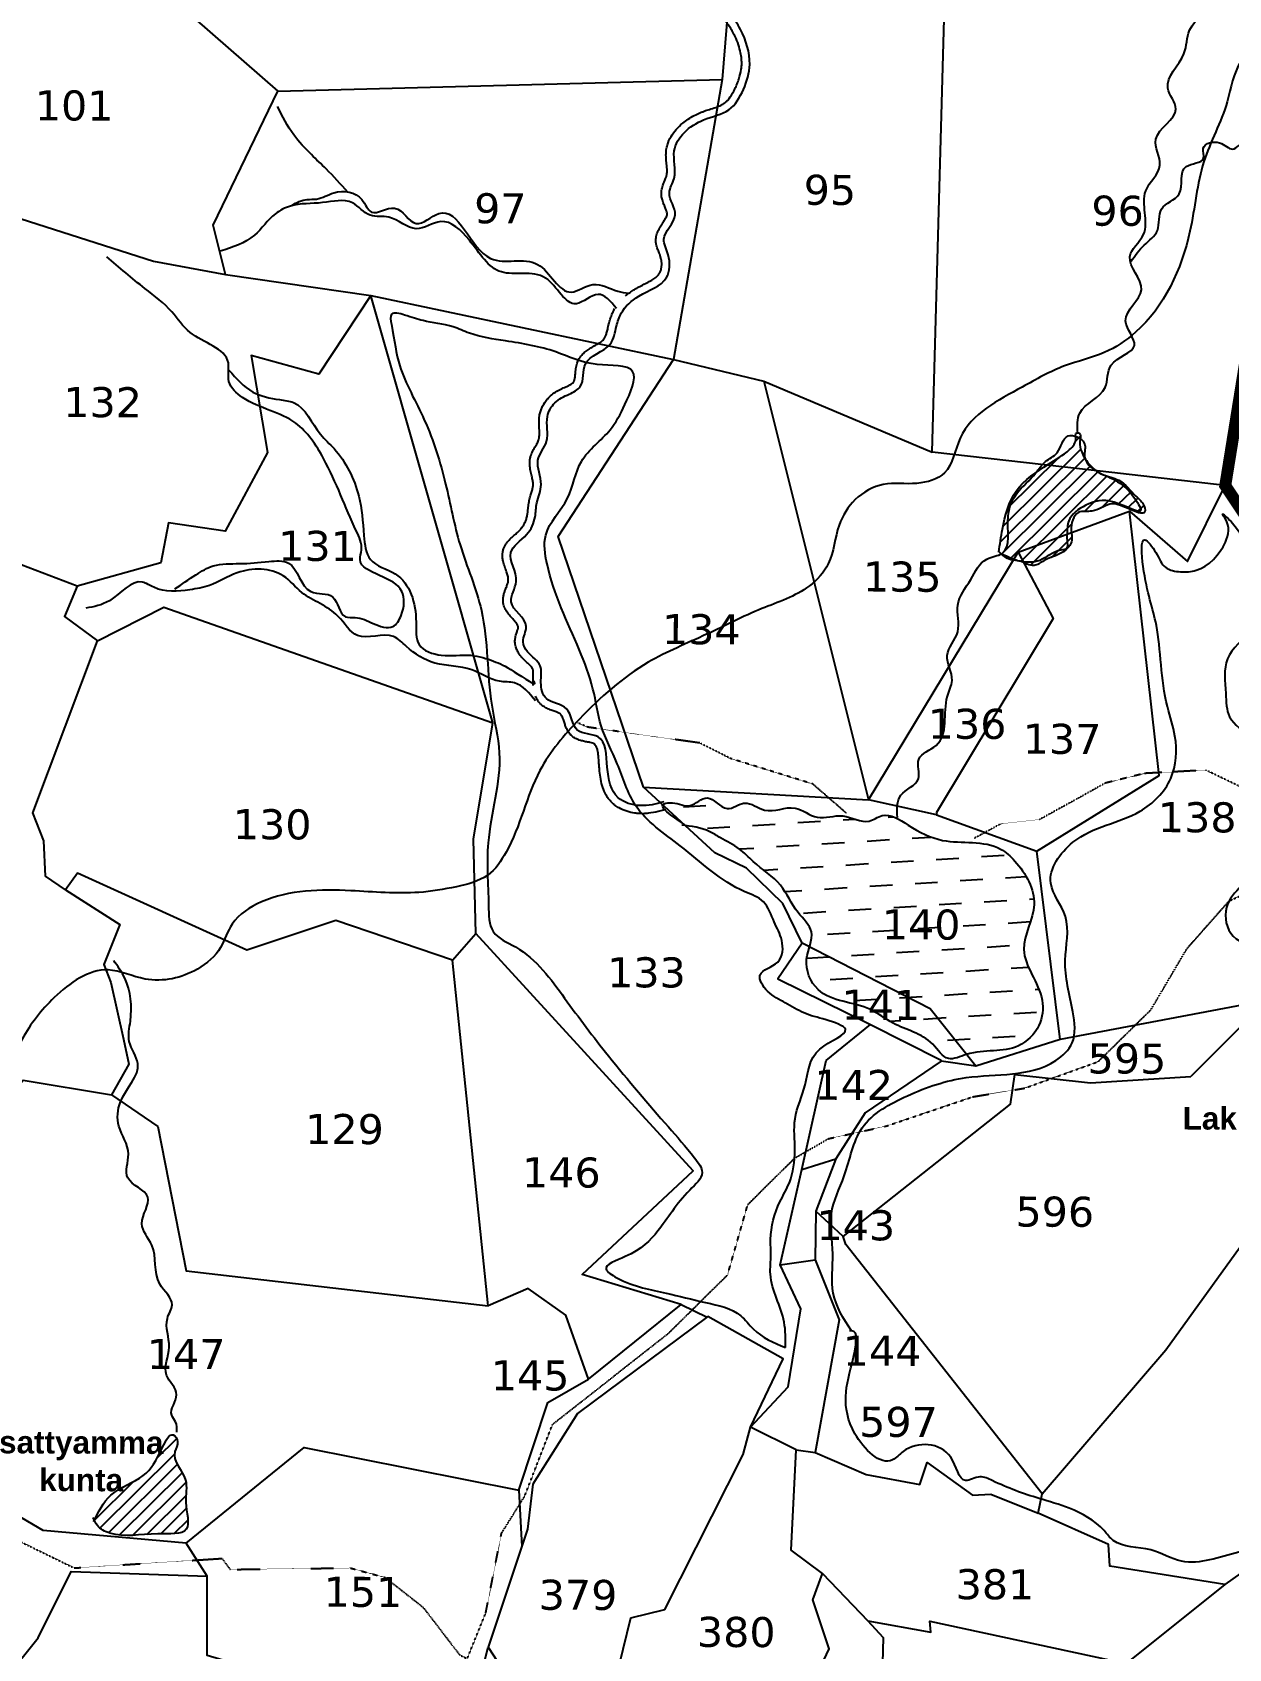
# Model space of a CAD drawing. Header units: inches. Extents: x 745102 to 755901, y 1649153 to 1658333.
# Drawn here: x 749790 to 750592, y 1655056 to 1656140 of the extents above; entities that cross this region are included whole.
import ezdxf
from ezdxf.enums import TextEntityAlignment as Align

# ---------------------------------------------------------------- set-up
doc = ezdxf.new("R2010")
doc.units = ezdxf.units.IN
doc.header["$MEASUREMENT"] = 0
doc.linetypes.add('ACAD_ISO02W100', pattern=[15, 12, -3])
doc.linetypes.add('DOT2', pattern=[0.125, 0, -0.125])
for name, color, linetype in [('HILL', 223, 'Continuous'), ('PLOT', 7, 'Continuous'), ('PLOT NO', 7, 'Continuous'), ('ROADS', 6, 'Continuous'), ('tank', 4, 'Continuous'), ('TANKS-STREAM', 4, 'Continuous'), ('VILLAGE BOUNDRY', 5, 'Continuous'), ('VILLAGE STONES', 240, 'Continuous')]:
    doc.layers.add(name, color=color, linetype=linetype)
doc.styles.get("Standard").update_dxf_attribs({"font": 'verdana_0.ttf'})
pattern_1 = [(44.78239196, (-11661.9383, -9013.263), (-4.434150564, 4.467960739), [])]

msp = doc.modelspace()

# ---------------------------------------------------------------- hatches: boundary and pattern name
at = {"layer": 'tank'}
h = msp.add_hatch(dxfattribs=at)
h.set_pattern_fill('DASH', color=256, scale=121.5050865, angle=3.540536199, style=0)
edge = h.paths.add_edge_path()
edge.add_spline(control_points=[(750227.1, 1655608.4), (750218.2, 1655614.4), (750206.7, 1655622.1), (750221.8, 1655623.6), (750231.1, 1655617.8), (750243.3, 1655631.7), (750254.5, 1655614.2), (750268.3, 1655626.7), (750282.5, 1655613.4), (750300.5, 1655624.1), (750316.1, 1655609.8), (750333.7, 1655617.5), (750348.5, 1655607.1), (750362.3, 1655618), (750379.6, 1655605.9), (750403.2, 1655593.5), (750432.8, 1655599.1), (750453.7, 1655579.8), (750468, 1655555.2), (750446.6, 1655522.4), (750469.6, 1655497.6), (750466.5, 1655472.1), (750447.3, 1655453.5), (750424.2, 1655459.2), (750402.7, 1655448.1), (750391, 1655468.1), (750369.7, 1655471.5), (750347.3, 1655489.8), (750317.2, 1655489.1), (750305.5, 1655517.2), (750316.6, 1655536.5), (750300.4, 1655550.5), (750293.1, 1655569.9), (750275.6, 1655580.5), (750264, 1655593.2), (750253.1, 1655598.2), (750241.2, 1655606), (750231.8, 1655607.2), (750225.3, 1655608)], knot_values=[0, 0, 0, 0, 19.390307, 24.973181, 36.832141, 49.381915, 64.410759, 76.693891, 90.731037, 111.134841, 127.162128, 144.141958, 162.03661, 171.425772, 189.754367, 215.008958, 253.938888, 266.405664, 298.114538, 328.743711, 364.704957, 381.777887, 400.949342, 435.967456, 448.305166, 462.481679, 492.395581, 509.942798, 547.208612, 568.943949, 587.371303, 602.990036, 624.606822, 648.636385, 661.07219, 675.713149, 683.855331, 703.147417, 703.147417, 703.147417, 703.147417], degree=3, periodic=0)
at = {"layer": 'TANKS-STREAM'}
h = msp.add_hatch(dxfattribs=at)
h.set_pattern_fill('ANSI31', color=256, scale=50.358309, angle=-0.2176, style=0)
h.set_pattern_definition(pattern_1)
edge = h.paths.add_edge_path()
edge.add_spline(control_points=[(750437.9, 1655791.1), (750438.7, 1655796.2), (750440.8, 1655810.2), (750446.8, 1655834.4), (750468.3, 1655848.4), (750483.4, 1655857.4), (750490.7, 1655865.1), (750488.9, 1655871.3), (750493.2, 1655871.2), (750492, 1655865.5), (750492.6, 1655859.2), (750497.8, 1655850.2), (750506.4, 1655842.2), (750520.5, 1655840.5), (750527.7, 1655830), (750534.9, 1655824.7), (750537.6, 1655814.5), (750522.9, 1655821.2), (750512.5, 1655825.5), (750502.1, 1655817), (750488.9, 1655820), (750485.5, 1655807.4), (750487.9, 1655798.6), (750481.3, 1655789.2), (750470.8, 1655787.8), (750461, 1655780), (750453.5, 1655785.7), (750444.6, 1655785.3), (750440.4, 1655789.2), (750437.9, 1655791.5)], knot_values=[0, 0, 0, 0, 15.560247, 42.575098, 70.398347, 87.534056, 96.479146, 99.618597, 101.660587, 105.37232, 112.735553, 122.168917, 134.921944, 146.587592, 162.092443, 169.413903, 174.561769, 185.775559, 198.488619, 211.202615, 220.234271, 233.240883, 239.780837, 247.293043, 263.422848, 270.848946, 280.666609, 286.866095, 296.566467, 296.566467, 296.566467, 296.566467], degree=3, periodic=0)
h = msp.add_hatch(dxfattribs=at)
h.set_pattern_fill('ANSI31', color=256, scale=50.358309, angle=-0.2176, style=0)
h.set_pattern_definition(pattern_1)
edge = h.paths.add_edge_path()
edge.add_spline(control_points=[(749831, 1655140.7), (749834.2, 1655147.3), (749841.1, 1655161.8), (749866.4, 1655169.8), (749874.2, 1655184.4), (749882.9, 1655202.6), (749888.8, 1655193.8), (749881.4, 1655183.8), (749895.8, 1655170.5), (749891, 1655153.6), (749898.5, 1655131.2), (749867, 1655134.2), (749849.3, 1655128.9), (749833.5, 1655136.7), (749831.5, 1655141.7), (749830.7, 1655143.6)], knot_values=[0, 0, 0, 0, 21.149239, 46.27498, 69.101839, 79.962353, 85.100664, 92.098471, 112.27665, 127.239351, 145.050614, 164.217542, 196.308675, 205.906119, 211.962258, 211.962258, 211.962258, 211.962258], degree=3, periodic=0)

# ---------------------------------------------------------------- linework, layer by layer
at = {"layer": 'HILL'}
for points in [[(750294.9, 1655257.6), (750273.3, 1655270.1), (750265, 1655278.9), (750241.3, 1655287.8), (750214.9, 1655294.1), (750181.8, 1655304.5), (750174.6, 1655310.2), (750187.5, 1655318.7), (750209.4, 1655335.9), (750230.7, 1655363.2), (750239, 1655375.1), (750233.9, 1655384.9), (750216.4, 1655405.6), (750176.2, 1655453.3), (750146.8, 1655492), (750113.8, 1655526.3), (750098.9, 1655536.6), (750095.8, 1655554.2), (750095.5, 1655596.1), (750103, 1655656.5), (750097.9, 1655688.5), (750091, 1655752), (750076.7, 1655796), (750067, 1655836.8), (750052.7, 1655879.7), (750036.3, 1655916), (750030.7, 1655943.9), (750030.7, 1655950.6), (750039.5, 1655950.1), (750051.9, 1655946.4), (750072, 1655942.2), (750082.9, 1655938), (750107.2, 1655932.8), (750140.8, 1655925.4), (750168.6, 1655917), (750192.4, 1655912.3), (750187.2, 1655890.1), (750177.3, 1655873.1), (750158.1, 1655852), (750148.7, 1655827.2), (750134.1, 1655802.5), (750135, 1655783.3), (750156.6, 1655725.7), (750165.8, 1655699.3), (750171.4, 1655674.5), (750182.1, 1655649.2), (750194.4, 1655621.2), (750224.3, 1655594.2), (750267.7, 1655563.3), (750280.1, 1655556.6), (750287.3, 1655543.1), (750292.4, 1655530.7), (750289.7, 1655516.2), (750277.8, 1655507.5), (750282.9, 1655496.6), (750294.8, 1655488.8), (750307.2, 1655482.1), (750322.2, 1655477.4), (750335.1, 1655471.1), (750318, 1655457.8), (750308.1, 1655433.8), (750301.3, 1655411.1), (750301.2, 1655389.9), (750297.5, 1655368.2), (750291.2, 1655355.4), (750284.9, 1655330.1), (750285.1, 1655319.9), (750284.8, 1655306.8), (750294, 1655274.6), (750294.9, 1655257.6)], [(750339.1, 1655268.9), (750326.9, 1655294.1), (750326.6, 1655320.5), (750325.7, 1655347.6), (750334.3, 1655372.7), (750346.3, 1655404.9), (750376.7, 1655426.5), (750416.1, 1655438.7), (750476.1, 1655450.1), (750487.1, 1655461.9), (750487.6, 1655482.8), (750482.5, 1655517.4), (750482.6, 1655546.8), (750472.8, 1655569.1), (750487.6, 1655596.5), (750532.7, 1655617.4), (750553.2, 1655639.2), (750556.1, 1655667.6), (750551, 1655687.5), (750543.6, 1655742), (750534.8, 1655781.4), (750535.8, 1655799.4), (750543.3, 1655790.8), (750549.9, 1655780.8), (750559.9, 1655777.9), (750570.3, 1655778.9), (750589.9, 1655797.9), (750589.9, 1655813.5), (750588, 1655816.5), (750593.7, 1655811.6), (750606.2, 1655790.6), (750614.7, 1655779.9), (750617.1, 1655766.8), (750607.1, 1655738.9), (750591.3, 1655719.5), (750590.1, 1655696.3), (750592.7, 1655680.7), (750608.3, 1655667.8), (750625.7, 1655656.9), (750632, 1655650.7), (750645.9, 1655645), (750646, 1655626.8), (750643.9, 1655612.2), (750628.3, 1655593.7), (750600.8, 1655567.3), (750590.6, 1655552.7), (750595, 1655533.6), (750615.9, 1655525.4), (750643.4, 1655511.9), (750671.8, 1655503.7), (750687.3, 1655499.4), (750699.3, 1655494.3), (750727.4, 1655485.5), (750750.1, 1655458.7), (750767.7, 1655451.4), (750790.1, 1655440.9), (750807.4, 1655435.4), (750825.4, 1655421.6), (750842.1, 1655426), (750847.3, 1655449.6), (750858.8, 1655459), (750867.3, 1655491.8), (750876.7, 1655526.5), (750879.2, 1655545.3), (750868.8, 1655560), (750855.6, 1655565.7), (750857.8, 1655581.3), (750881.6, 1655617.1), (750889.1, 1655628.8), (750899.3, 1655621.9), (750913.9, 1655612.6), (750917.8, 1655608.7), (750920.7, 1655601.2), (750921.9, 1655581.7), (750929.6, 1655563.2), (750937.3, 1655548.8), (750942, 1655529.3), (750948.5, 1655490.2), (750957.7, 1655471.4), (750965.7, 1655441.1), (750964.1, 1655424.4), (750966.7, 1655405.8), (750967, 1655390), (750960.9, 1655377.9), (750930.9, 1655347.5), (750919.4, 1655328.1), (750886.4, 1655301.3), (750849.4, 1655255.5), (750829.8, 1655234), (750801.6, 1655196.8), (750753.4, 1655139.7), (750724, 1655113.8), (750708.7, 1655115.9), (750698.9, 1655137.8), (750689.4, 1655153.7), (750682, 1655162.1), (750656.8, 1655170.8), (750617.4, 1655127.3), (750598.8, 1655120.5), (750579.3, 1655115.2), (750560.5, 1655114.3), (750539.8, 1655121.9), (750514.7, 1655128.3), (750508.5, 1655134.9), (750485.2, 1655149.9), (750465, 1655156.4), (750433.6, 1655168.4), (750425.3, 1655170.9), (750415.7, 1655168.5), (750405.7, 1655184.1), (750373.9, 1655188), (750366.6, 1655182.3), (750341.5, 1655199.8), (750335.3, 1655224.9), (750340.8, 1655252.4), (750339.1, 1655268.9), (750337.9, 1655268.8)]]:
    msp.add_spline(points, degree=3, dxfattribs=at)
at = {"layer": 'PLOT'}
for points in [[(750259.1, 1656190.3), (750065.9, 1656243.8), (749943.1, 1656291), (749908, 1656339.5), (749898.3, 1656149.2), (749954.5, 1656100.2)], [(750479.2, 1655464.2), (750463.5, 1655590.5), (750545.5, 1655641.3), (750525.7, 1655818.6), (750564.4, 1655784.8), (750589.8, 1655835.7), (750505.9, 1655845.4), (750393.2, 1655858.1), (750404.1, 1656245.9), (750392.1, 1656294.3)], [(750404.1, 1656245.9), (750259.1, 1656190.3), (750252.5, 1656108.1), (750219.9, 1655920.3), (750280.3, 1655905.8), (750393.2, 1655858.1)], [(749919.5, 1655977.2), (749911.1, 1656010.5), (749954.5, 1656100.2), (750252.5, 1656108.1)], [(749682.3, 1656046.5), (749871.1, 1655986.3), (749919.5, 1655977.2), (750016.8, 1655963.2)], [(750016.8, 1655963.2), (749982, 1655910.4), (749936.6, 1655922.9), (749947.5, 1655858), (749919.2, 1655805.1), (749881.1, 1655810.8), (749876, 1655784), (749819.9, 1655768.2), (749811.4, 1655748), (749833.6, 1655731.7), (749878, 1655754.1), (750098.6, 1655676.7)], [(750224.9, 1655286.6), (750158.5, 1655306.7), (750232.9, 1655376.2), (750087.3, 1655535.3), (750085.8, 1655598.6), (750098.6, 1655676.7), (750016.8, 1655963.2), (750219.9, 1655920.3)], [(750199.8, 1655633.5), (750142.4, 1655801.7), (750219.9, 1655920.3)], [(750280.3, 1655905.8), (750350.5, 1655624.9), (750450.9, 1655791.1), (750525.7, 1655818.6)], [(749819.9, 1655768.2), (749753.9, 1655793.4), (749690.8, 1655803.4), (749692.5, 1655744.5), (749673.1, 1655581), (749635.2, 1655526.6), (749601.2, 1655491.4), (749590, 1655409.1)], [(750450.9, 1655791.1), (750474.3, 1655746.7), (750396.2, 1655616.4), (750396.1, 1655615), (750463.5, 1655590.5)], [(749812.2, 1655564.6), (749798.7, 1655573.7), (749797.6, 1655597.4), (749790.2, 1655616.3), (749833.6, 1655731.7)], [(750306, 1655528.8), (750293.1, 1655555.4), (750268.8, 1655579.1), (750247.5, 1655589.5), (750199.8, 1655633.5), (750350.5, 1655624.9)], [(750396.1, 1655615), (750350.5, 1655624.9)], [(750071.5, 1655517.4), (749993.3, 1655544.1), (749933.7, 1655524.1), (749820.1, 1655575.8), (749812.2, 1655564.6), (749848.5, 1655541.3), (749837.9, 1655514.6), (749842.6, 1655502.5), (749851, 1655464.5), (749854.6, 1655447.7), (749842.9, 1655427.2), (749874.1, 1655405.9), (749893.1, 1655309.1), (750095.5, 1655285.7)], [(750599.6, 1655545.3), (750618.4, 1655491.1), (750566.7, 1655439.5)], [(750162.9, 1655236.5), (750147.7, 1655279.4), (750122.3, 1655297.3), (750095.5, 1655285.7), (750071.5, 1655517.4), (750087.3, 1655535.3)], [(750422.6, 1655446.3), (750392, 1655484.8), (750306, 1655528.8), (750289.8, 1655505), (750351.8, 1655474.4)], [(750617.5, 1655490.3), (750479.2, 1655464.2), (750422.6, 1655446.3), (750399.3, 1655449.6), (750348.4, 1655415), (750328.7, 1655384.3)], [(750305.9, 1655377.1), (750322.2, 1655450.2), (750351.8, 1655474.4), (750398.8, 1655450.7), (750399.3, 1655449.6)], [(749733, 1655173.8), (749702.3, 1655292.7), (749704.7, 1655325.4), (749749.3, 1655326.5), (749734.5, 1655381.3), (749783.6, 1655437), (749842.9, 1655427.2)], [(750333.5, 1655332.2), (750445.7, 1655420.9), (750448.6, 1655440.8), (750499.4, 1655435.1), (750566.7, 1655439.5)], [(750291.3, 1655313.2), (750305.9, 1655377.1), (750328.7, 1655384.3), (750315.3, 1655349)], [(750467, 1655159.5), (750335.4, 1655326.7), (750333.5, 1655332.2), (750315.3, 1655349), (750314.7, 1655316.4), (750331, 1655276.3), (750314.8, 1655187.2)], [(750589.6, 1655098.7), (750512.4, 1655111), (750511.5, 1655125.6), (750464.4, 1655146.5), (750467, 1655159.5), (750549.9, 1655256.1), (750615.4, 1655346.8), (750647.8, 1655310.3), (750843.5, 1655234.6)], [(750302, 1655189.1), (750271.4, 1655204.3), (750296.6, 1655231.2), (750305.3, 1655283.5), (750291.3, 1655313.2), (750314.7, 1655316.4)], [(750116.2, 1655162.1), (750135.6, 1655220.7), (750162.9, 1655236.5), (750224.9, 1655286.6), (750242.3, 1655278.1)], [(750271.4, 1655204.3), (750293.3, 1655250.1), (750242.8, 1655278.5), (750155.5, 1655213.5), (750125.4, 1655166), (750121.9, 1655135.8), (750095.6, 1655056.8)], [(750272.9, 1654996.6), (750181, 1655034.4), (750191.2, 1655076.3), (750213.9, 1655082), (750266.5, 1655185.8), (750271.4, 1655204.3)], [(749938.2, 1655032.3), (749935.7, 1655042.5), (749907.1, 1655051.1), (749907, 1655104.4), (749893.1, 1655126.4), (749972.1, 1655190.6), (750116.2, 1655162.1), (750118, 1655124.1)], [(750319.8, 1655106.2), (750298.8, 1655121.8), (750302, 1655189.1), (750314.8, 1655187.2), (750348.9, 1655172.4), (750385, 1655165.9), (750389.8, 1655180.6), (750420.4, 1655158.7), (750432.6, 1655159.4), (750464.4, 1655146.5)], [(749893.1, 1655126.4), (749797.1, 1655134.9), (749729.7, 1655174.4), (749696.9, 1655162.4), (749684.4, 1655087.9), (749703.4, 1655084.8), (749732.1, 1655036.1), (749755.1, 1655014.8), (749793.8, 1655063), (749815.9, 1655107.4), (749907, 1655104.4)], [(750720.8, 1655089), (750666.5, 1655160), (750645.3, 1655138.3), (750589.6, 1655098.7), (750523.3, 1655045.7)], [(750262.2, 1654957.3), (750281.5, 1654991.8), (750272.9, 1654996.6), (750274.7, 1655011.8), (750291.9, 1655014.8), (750303.9, 1655012.3), (750324.1, 1655055.6), (750313.2, 1655088.4), (750319.8, 1655106.2), (750350.2, 1655074.4)], [(750360.1, 1655046.2), (750360.7, 1655062.9), (750350.2, 1655074.4), (750392.4, 1655066.8), (750391.7, 1655074.2), (750523.3, 1655045.7)], [(750404.8, 1654756), (750392.6, 1654758.9), (750294.6, 1654829.5), (750268.3, 1654826), (750285.8, 1654871.9), (750241.5, 1654931.3), (750166.2, 1654969.9), (750086.5, 1655021.7), (750095.6, 1655056.8), (750121, 1655017.6), (750246, 1654940.3), (750262.2, 1654957.3), (750278, 1654954.3), (750272, 1654933.7), (750261.5, 1654930.2), (750293.1, 1654895.6), (750300.8, 1654878.1), (750296, 1654854.5), (750311.2, 1654846.9)]]:
    msp.add_lwpolyline(points, dxfattribs=at)
at = {"layer": 'ROADS', "linetype": 'DOT2'}
for points in [[(750081.5, 1655049), (750093.9, 1655079.6), (750104.5, 1655133.1), (750120, 1655157.9), (750138.7, 1655206.1), (750216.8, 1655267.5), (750238, 1655288.5), (750256.1, 1655306.4), (750269.6, 1655353.5), (750301, 1655384.6), (750323.6, 1655397.7), (750362.5, 1655406.2), (750420.4, 1655425.8), (750455.2, 1655431.6), (750504.6, 1655449.4), (750539.9, 1655484.1), (750564.2, 1655525.3), (750592.4, 1655557.2), (750625.4, 1655572.1), (750651.6, 1655589.1), (750666.2, 1655614.8), (750667.6, 1655627.9), (750708.9, 1655661.2), (750741.3, 1655670.2)], [(750335.8, 1655616), (750313.2, 1655635.6), (750258, 1655652.7), (750237.4, 1655663.1), (750179.2, 1655671.3), (750162.3, 1655673.7), (750154.7, 1655677)], [(750666.9, 1655621.3), (750653.1, 1655618), (750637.8, 1655624.4), (750599.4, 1655634), (750576.8, 1655644.9), (750554.9, 1655643.7), (750535.7, 1655642.7), (750509.4, 1655636.2), (750490, 1655625.4), (750465.3, 1655611.8), (750439.3, 1655608.9), (750426.2, 1655601.7), (750421.4, 1655599.1)], [(749590.3, 1655268.1), (749621.6, 1655250.9), (749657.3, 1655224.2), (749689.4, 1655196.2), (749713.9, 1655174.8), (749730.8, 1655160.1), (749750.9, 1655142.5), (749788.1, 1655124.4), (749818, 1655109.8), (749851.5, 1655112), (749884.7, 1655114.1), (749917, 1655116.2), (749922.5, 1655108.8), (749961.1, 1655109.3), (750003.1, 1655109.8), (750026.5, 1655103.4), (750052, 1655083.3), (750076.5, 1655051.4), (750081.5, 1655049)]]:
    msp.add_lwpolyline(points, dxfattribs=at)
at = {"layer": 'ROADS'}
msp.add_spline([(750638.1, 1656134.5), (750612.1, 1656131.1), (750600.3, 1656120.3), (750591.1, 1656093.2), (750575.5, 1656053), (750566.1, 1656006.3), (750529.7, 1655938.6), (750508.7, 1655925), (750482, 1655916), (750453.6, 1655901.8), (750412.1, 1655867.6), (750401.5, 1655844.3), (750383, 1655837.2), (750360.5, 1655836.5), (750341.7, 1655826.3), (750330.9, 1655809.3), (750323.6, 1655783.2), (750310.9, 1655768.4), (750279, 1655753.2), (750242, 1655736), (750202.9, 1655717.2), (750156.7, 1655679.1), (750130.2, 1655644.6), (750107.6, 1655589.9), (750095.2, 1655574.5), (750074.2, 1655566.7), (750049.1, 1655562.9), (750003.5, 1655564), (749943.5, 1655556.5), (749923.9, 1655541.7), (749916.1, 1655526), (749900.6, 1655511.5), (749865.6, 1655504.8), (749840.6, 1655510.9), (749804.6, 1655492.4), (749783, 1655464.5), (749772.4, 1655443.6), (749761.6, 1655427.1), (749725.2, 1655400.3), (749707.5, 1655390), (749689.5, 1655364.4), (749660.5, 1655337.6), (749638.1, 1655322.5), (749610, 1655323.5), (749562.7, 1655332.2), (749547.9, 1655347.1)], degree=3, dxfattribs=at)
at = {"layer": 'TANKS-STREAM'}
for points in [[(750213.3, 1655623.6), (750197.3, 1655621.1), (750182.8, 1655626.4), (750175.4, 1655646.8), (750169.2, 1655667.2), (750155.3, 1655671.8), (750148.1, 1655686), (750134.6, 1655692.9), (750130.9, 1655703.7), (750130.4, 1655714.8), (750122, 1655724.2), (750118.9, 1655731), (750121.1, 1655741.2), (750110.9, 1655757.8), (750114.3, 1655771.3), (750110.7, 1655790.8), (750121.3, 1655802.9), (750127, 1655814.8), (750128.2, 1655824.2), (750131, 1655836.4), (750128.9, 1655852.7), (750134.7, 1655865.4), (750135.3, 1655882.1), (750140.3, 1655891.3), (750149.9, 1655897.1), (750157.3, 1655902.2), (750160.7, 1655917.3), (750177.3, 1655930.6), (750181.6, 1655942.7), (750184.8, 1655951.3), (750196.6, 1655962.8), (750215.1, 1655975.3), (750216.3, 1655990.4), (750213.4, 1656001), (750220.9, 1656017.3), (750217.1, 1656032), (750220.2, 1656041.8), (750220.3, 1656060.2), (750240, 1656081), (750256.9, 1656087.8), (750266.7, 1656101.4), (750270.9, 1656118.2), (750264.7, 1656141.7), (750257.3, 1656152.1), (750247, 1656161.1), (750242.1, 1656170.9), (750240.8, 1656187.7), (750245.4, 1656209.6), (750241.1, 1656226.3), (750233.3, 1656240), (750222.8, 1656249.6), (750219.7, 1656260.8), (750214.7, 1656276.6), (750222.9, 1656288.1), (750225.1, 1656295.5), (750226.5, 1656306.6), (750222.9, 1656320.9), (750226.8, 1656330.6), (750228.8, 1656334.6), (750229.6, 1656347.7), (750230.5, 1656363.3), (750237.2, 1656373.6), (750242.1, 1656381.6), (750243.1, 1656389.6), (750245.7, 1656395.3), (750253.6, 1656403.7), (750263.8, 1656422.2), (750263.9, 1656435.5), (750263, 1656450.3), (750269.9, 1656457.9), (750266, 1656472.4), (750274.3, 1656481.6)], [(750490.9, 1655870.8), (750492.3, 1655884.4), (750509.2, 1655901.5), (750513.3, 1655916.6), (750528.9, 1655929.7), (750523, 1655946.2), (750533.6, 1655967.1), (750525.8, 1655989.2), (750534.9, 1656004.1), (750536.5, 1656033.4), (750546, 1656050.7), (750543.3, 1656068), (750556.7, 1656088.3), (750551.3, 1656102.3), (750562.1, 1656125.3), (750565.9, 1656141.1), (750581.8, 1656163.1), (750572.5, 1656195.3), (750578.3, 1656219.1), (750578.8, 1656232.7)], [(750001.5, 1656032.5), (749986.9, 1656048.1), (749977, 1656057.7), (749965.2, 1656070.9), (749954.3, 1656089.9)], [(750526.7, 1655986.1), (750535.4, 1655997), (750544.3, 1656006.9), (750547.1, 1656021.2), (750558.9, 1656031.5), (750563.6, 1656049.7), (750575.3, 1656055.3), (750575.1, 1656062), (750586, 1656065.6), (750594.6, 1656061.4), (750604.4, 1656068), (750619.6, 1656066.8), (750628.5, 1656069.4)], [(750181.5, 1655954.4), (750169.2, 1655964), (750154.7, 1655957.7), (750134, 1655974.9), (750104.4, 1655979), (750082.9, 1656000.3), (750063.7, 1656012.8), (750047.3, 1656008), (750028.9, 1656015.7), (750016.5, 1656017), (750004.5, 1656025.4), (749984.5, 1656025.5), (749962.9, 1656023.2), (749952.9, 1656018), (749938.8, 1656003.7), (749915.8, 1655992.9)], [(749963.9, 1656023.9), (749974.1, 1656027.6), (749980.4, 1656027.9), (749992.1, 1656032.1), (750010.9, 1656027.5), (750017.3, 1656019.2), (750032.8, 1656021.8), (750047.2, 1656011.5), (750062.4, 1656018.2), (750097.2, 1655988.1), (750128.7, 1655984.1), (750151.2, 1655965.5), (750165.8, 1655970.6), (750182.4, 1655966.1), (750189.9, 1655964.7)], [(749885.4, 1655766.4), (749899.6, 1655775.9), (749911.2, 1655781.9), (749928.8, 1655783.4), (749948.5, 1655784.8), (749961.6, 1655783.8), (749976.7, 1655764.6), (749991.3, 1655761), (749999.8, 1655747.8), (750006.4, 1655747.3), (750018.5, 1655743.2), (750031.6, 1655741.2), (750037.2, 1655748.7), (750037.7, 1655764.8), (750022.6, 1655775.5), (750009.6, 1655786.1), (750010.6, 1655792.6), (750007.1, 1655805.3), (749996.6, 1655829.5), (749985.1, 1655853.9), (749966.5, 1655877.6), (749930.8, 1655894.9), (749921.7, 1655905.5), (749921.3, 1655918.1), (749895.6, 1655938.5), (749883.5, 1655952.2), (749865.4, 1655967.9), (749839.8, 1655989.1)], [(749921.7, 1655913.2), (749937.8, 1655898.5), (749955.5, 1655893.4), (749965, 1655891.4), (749983.1, 1655870.2), (749992.2, 1655860.5), (750008.7, 1655828.7), (750012.2, 1655802.3), (750016.6, 1655786.1), (750033.2, 1655776.5), (750047.2, 1655744.2), (750049.2, 1655729.1), (750064.1, 1655722), (750083.8, 1655721.9), (750099.2, 1655718), (750113, 1655710.9), (750126.5, 1655704), (750126, 1655704.7)], [(750370, 1655613.2), (750372.3, 1655628.1), (750384, 1655639.1), (750384.3, 1655652.1), (750395.9, 1655661.5), (750403.5, 1655694.4), (750406.6, 1655705.1), (750403.4, 1655721.7), (750410.4, 1655737.6), (750410.4, 1655755.6), (750419.1, 1655772.7), (750429.9, 1655786.5), (750440.2, 1655790.3), (750444.2, 1655815), (750450, 1655830.4), (750462.8, 1655844.2), (750469.2, 1655851.9), (750477, 1655857.7), (750484.5, 1655869), (750495.3, 1655864.2), (750495.5, 1655855.1), (750503.5, 1655845.4), (750511, 1655841.8), (750523.4, 1655834), (750528.3, 1655828.2), (750533.3, 1655819.3), (750515.3, 1655824.6), (750496.2, 1655822.5), (750484.8, 1655812), (750483.7, 1655803.2), (750483.7, 1655799.3), (750483.4, 1655793.5), (750479.5, 1655792.4), (750465.4, 1655785.6), (750451.5, 1655785.1), (750444.1, 1655787.9), (750439.9, 1655789.8)], [(750437.9, 1655791.1), (750440.4, 1655806.5), (750449.6, 1655832.1), (750471.2, 1655850), (750485.4, 1655859.9), (750489.6, 1655867.8), (750489.9, 1655870.9), (750492, 1655870.9), (750492.5, 1655867.2), (750493, 1655859.8), (750497.5, 1655851.5), (750507.4, 1655843.2), (750518.5, 1655839.3), (750529.9, 1655828.7), (750534.8, 1655823.2), (750535.9, 1655818.2), (750524.8, 1655820.3), (750512.4, 1655823.2), (750500.4, 1655818.6), (750491.4, 1655817.7), (750486.5, 1655805.6), (750486.9, 1655799), (750482.9, 1655792.6), (750468.3, 1655785.4), (750461.6, 1655782.1), (750452.2, 1655785), (750446, 1655786), (750437.9, 1655791.5)], [(750127.3, 1655691.3), (750113.2, 1655703.4), (750103.1, 1655704.5), (750084.5, 1655712.1), (750059.8, 1655716.7), (750040.7, 1655727.9), (750032.1, 1655734.5), (750007.9, 1655735.1), (749994.8, 1655748.2), (749970.6, 1655764.1), (749958.1, 1655775.2), (749927.3, 1655777.3), (749908.6, 1655768.8), (749895.5, 1655765.9), (749871.3, 1655767.5), (749863.7, 1655771), (749841.5, 1655758.5), (749825.8, 1655753.5)], [(750227.1, 1655608.4), (750213.5, 1655622.4), (750219.1, 1655623), (750230.9, 1655621.1), (750242.4, 1655626.3), (750255.7, 1655619.1), (750267.5, 1655622.8), (750280.8, 1655618.1), (750301.3, 1655619.5), (750316.2, 1655613.3), (750333.3, 1655614.2), (750351, 1655610.7), (750359.7, 1655614.4), (750377.1, 1655608.1), (750400.3, 1655597.8), (750439.1, 1655592), (750448.7, 1655583.9), (750461.6, 1655554.7), (750454.7, 1655524.7), (750467, 1655490.6), (750464.8, 1655473.6), (750451.1, 1655460), (750416.3, 1655454.2), (750404.2, 1655451.5), (750393.6, 1655461.1), (750367, 1655475.2), (750351.8, 1655484.3), (750316.8, 1655497.7), (750309.1, 1655518.2), (750312.3, 1655536.5), (750303.3, 1655549.4), (750291.5, 1655567.7), (750273.3, 1655583.6), (750264, 1655592), (750251.3, 1655599.5), (750244.2, 1655603.6), (750225.3, 1655608)], [(749886.8, 1655200.8), (749885.9, 1655207.8), (749883.3, 1655212.3), (749886.6, 1655226), (749879.9, 1655239.1), (749881.6, 1655258), (749880.4, 1655277.2), (749883.6, 1655286.2), (749875.4, 1655300.2), (749870, 1655326.4), (749863.3, 1655340.7), (749867.3, 1655358.6), (749853.9, 1655371.4), (749854.3, 1655387.4), (749847.9, 1655406.2), (749849, 1655422.5), (749860.6, 1655448.2), (749854.9, 1655462.9), (749855.6, 1655476.6), (749851.8, 1655505.4), (749844.5, 1655517.2)], [(749831, 1655140.7), (749842.6, 1655158.6), (749864.2, 1655171.8), (749877.2, 1655190.8), (749884.4, 1655199), (749887.3, 1655194.7), (749885.4, 1655187.9), (749892.5, 1655168.8), (749892.8, 1655153.8), (749893.1, 1655135.8), (749874.1, 1655132.7), (749841.8, 1655133.2), (749833.5, 1655138.2), (749830.7, 1655143.6)]]:
    msp.add_spline(points, degree=3, dxfattribs=at)
for points, knots in [([(750187.7, 1655963.1), (750188.7, 1655963.9), (750189.7, 1655964.6), (750191.5, 1655965.9), (750192.3, 1655966.5), (750193.8, 1655967.4), (750194.5, 1655967.8), (750195.8, 1655968.6), (750196.5, 1655968.9), (750198.5, 1655969.9), (750199.7, 1655970.6), (750202.2, 1655971.8), (750203.3, 1655972.4), (750205.5, 1655973.6), (750206.4, 1655974.2), (750208.1, 1655975.4), (750208.8, 1655976), (750209.6, 1655976.9), (750209.8, 1655977.1), (750210.2, 1655977.7), (750210.3, 1655977.9), (750210.6, 1655978.3), (750210.7, 1655978.6), (750211.1, 1655979.3), (750211.3, 1655979.9), (750211.7, 1655981.5), (750211.9, 1655982.7), (750211.9, 1655985.1), (750211.8, 1655986.3), (750211.4, 1655987.9), (750211.3, 1655988.2), (750211.2, 1655988.8), (750211.1, 1655989.1), (750211, 1655989.6), (750210.9, 1655989.9), (750210.6, 1655990.7), (750210.3, 1655991.3), (750209.8, 1655992.7), (750209.5, 1655993.6), (750208.8, 1655995.5), (750208.5, 1655996.5), (750208.1, 1655998.4), (750208, 1655999.3), (750208, 1656000.5), (750208, 1656000.9), (750208.1, 1656001.5), (750208.1, 1656001.8), (750208.2, 1656002.4), (750208.2, 1656002.6), (750208.4, 1656003.5), (750208.5, 1656004), (750209.1, 1656005.7), (750209.6, 1656006.8), (750210.6, 1656008.8), (750211.2, 1656009.7), (750212.3, 1656011.4), (750212.8, 1656012.2), (750213.8, 1656013.7), (750214.2, 1656014.4), (750214.9, 1656015.6), (750215.2, 1656016.2), (750215.4, 1656016.9), (750215.5, 1656017.2), (750215.6, 1656017.5), (750215.6, 1656017.5), (750215.6, 1656017.7), (750215.6, 1656017.7), (750215.6, 1656017.8), (750215.6, 1656017.9), (750215.6, 1656018.1), (750215.6, 1656018.2), (750215.5, 1656018.8), (750215.3, 1656019.4), (750214.9, 1656020.7), (750214.6, 1656021.4), (750213.9, 1656023.1), (750213.5, 1656024), (750212.8, 1656025.9), (750212.4, 1656027), (750211.9, 1656029), (750211.8, 1656029.9), (750211.7, 1656031.2), (750211.7, 1656031.6), (750211.7, 1656032.2), (750211.7, 1656032.5), (750211.8, 1656033.1), (750211.8, 1656033.4), (750211.9, 1656034.2), (750212, 1656034.8), (750212.4, 1656036.5), (750212.8, 1656037.5), (750213.6, 1656039.4), (750214, 1656040.3), (750214.6, 1656041.8), (750214.8, 1656042.4), (750215.1, 1656043.2), (750215.1, 1656043.3), (750215.2, 1656043.6), (750215.2, 1656043.8), (750215.3, 1656044.3), (750215.4, 1656044.7), (750215.5, 1656045.9), (750215.5, 1656046.9), (750215.4, 1656049), (750215.3, 1656050.2), (750215, 1656052.6), (750214.9, 1656053.9), (750214.8, 1656056.7), (750214.7, 1656058.1), (750214.9, 1656060.1), (750214.9, 1656060.5), (750215.2, 1656062.1), (750215.4, 1656063.2), (750216.3, 1656066.2), (750217.1, 1656068), (750219.2, 1656071.5), (750220.3, 1656073.1), (750223, 1656076.1), (750224.4, 1656077.5), (750228.4, 1656080.8), (750231, 1656082.5), (750235, 1656084.6), (750236.2, 1656085.2), (750238.1, 1656086), (750238.8, 1656086.3), (750240, 1656086.7), (750240.7, 1656087), (750242.5, 1656087.6), (750243.7, 1656088), (750246.4, 1656088.8), (750247.8, 1656089.3), (750250.4, 1656090.2), (750251.5, 1656090.8), (750252.8, 1656091.5), (750253.1, 1656091.7), (750253.7, 1656092.1), (750253.9, 1656092.2), (750254.4, 1656092.6), (750254.6, 1656092.8), (750255.3, 1656093.4), (750255.8, 1656093.8), (750257.4, 1656095.6), (750258.4, 1656097.1), (750260, 1656099.8), (750260.5, 1656100.8), (750261.5, 1656102.9), (750262, 1656104), (750262.9, 1656106.2), (750263.3, 1656107.3), (750264.4, 1656110.6), (750264.9, 1656112.8), (750265.4, 1656115.9), (750265.5, 1656116.8), (750265.6, 1656118.4), (750265.6, 1656119.1), (750265.5, 1656120.4), (750265.5, 1656121.1), (750265.3, 1656123.2), (750265.1, 1656124.6), (750264.1, 1656129.6), (750262.8, 1656133.3), (750260.8, 1656137.6), (750260.4, 1656138.3), (750259.5, 1656140.1), (750258.9, 1656141.2), (750257.6, 1656143.3), (750257, 1656144.2), (750255.7, 1656146), (750255, 1656146.7), (750254.1, 1656147.7), (750253.8, 1656148), (750253.2, 1656148.5), (750252.9, 1656148.8), (750252, 1656149.6), (750251.3, 1656150.2), (750249.6, 1656151.6), (750248.5, 1656152.4), (750246.1, 1656154.3), (750244.9, 1656155.4), (750243.5, 1656157), (750243.1, 1656157.4), (750242.4, 1656158.2), (750242.1, 1656158.6), (750241.2, 1656159.9), (750240.7, 1656160.7), (750238.9, 1656163.8), (750238, 1656166.2), (750237, 1656169.3), (750236.7, 1656170.2), (750236.3, 1656171.9), (750236.1, 1656172.8), (750235.6, 1656175.4), (750235.3, 1656177.1), (750235.1, 1656180.4), (750235, 1656181.8), (750235.1, 1656184.6), (750235.2, 1656185.9), (750235.4, 1656188), (750235.5, 1656188.8), (750235.8, 1656190.4), (750236, 1656191.2), (750236.5, 1656193.5), (750236.9, 1656195), (750237.8, 1656198.4), (750238.4, 1656200.2), (750239.3, 1656203.7), (750239.7, 1656205.4), (750239.9, 1656207.7), (750240, 1656208.4), (750240, 1656209.5), (750240, 1656209.9), (750240, 1656210.8), (750240, 1656211.2), (750239.8, 1656212.5), (750239.7, 1656213.4), (750239, 1656216.4), (750238.3, 1656218.6), (750237, 1656222), (750236.6, 1656223.1), (750235.9, 1656224.8), (750235.7, 1656225.5), (750235.2, 1656226.7), (750234.9, 1656227.4), (750234.2, 1656229.1), (750233.6, 1656230.3), (750232.6, 1656232.2), (750232.2, 1656233), (750231.3, 1656234.3), (750230.9, 1656234.8), (750230.3, 1656235.5), (750230.1, 1656235.7), (750229.7, 1656236.1), (750229.5, 1656236.3), (750229.1, 1656236.6), (750228.9, 1656236.8), (750228.3, 1656237.4), (750227.8, 1656237.8), (750226.5, 1656238.8), (750225.6, 1656239.5), (750223.7, 1656240.9), (750222.7, 1656241.7), (750220.9, 1656243.4), (750220.2, 1656244.1), (750219.2, 1656245.4), (750218.9, 1656245.8), (750218.3, 1656246.7), (750218.1, 1656247.1), (750217.7, 1656247.9), (750217.5, 1656248.3), (750216.9, 1656249.7), (750216.6, 1656250.7), (750216.1, 1656252.6), (750215.9, 1656253.5), (750215.5, 1656255.2), (750215.4, 1656256), (750215.1, 1656257.5), (750214.9, 1656258.2), (750214.6, 1656259.1), (750214.6, 1656259.3), (750214.4, 1656259.8), (750214.3, 1656260.1), (750214, 1656260.9), (750213.7, 1656261.5), (750213, 1656263), (750212.5, 1656264.1), (750211.5, 1656266.2), (750210.9, 1656267.4), (750210.3, 1656269), (750210.2, 1656269.4), (750210, 1656269.8)], [421.56442, 421.56442, 421.56442, 421.56442, 424.684167, 424.684167, 427.223158, 427.223158, 429.181566, 429.181566, 431.139974, 431.139974, 435.056791, 435.056791, 438.973607, 438.973607, 442.890424, 442.890424, 446.80724, 446.80724, 448.74258, 448.74258, 450.125154, 450.125154, 451.507728, 451.507728, 454.272875, 454.272875, 458.824279, 458.824279, 463.375683, 463.375683, 464.6536, 464.6536, 465.591702, 465.591702, 466.529803, 466.529803, 468.406005, 468.406005, 470.925648, 470.925648, 473.445291, 473.445291, 475.131192, 475.131192, 475.831693, 475.831693, 476.373366, 476.373366, 476.915038, 476.915038, 477.998383, 477.998383, 480.619901, 480.619901, 483.241418, 483.241418, 485.862936, 485.862936, 488.484453, 488.484453, 491.10597, 491.10597, 492.962733, 492.962733, 493.68011, 493.68011, 494.218102, 494.218102, 494.756094, 494.756094, 495.832079, 495.832079, 498.420262, 498.420262, 501.008446, 501.008446, 503.596629, 503.596629, 506.184813, 506.184813, 508.069906, 508.069906, 508.724023, 508.724023, 509.285002, 509.285002, 509.845981, 509.845981, 510.96794, 510.96794, 513.569454, 513.569454, 516.170968, 516.170968, 518.772482, 518.772482, 519.54665, 519.54665, 520.320818, 520.320818, 521.869154, 521.869154, 525.489835, 525.489835, 529.110515, 529.110515, 532.731195, 532.731195, 536.351875, 536.351875, 537.378678, 537.378678, 539.990057, 539.990057, 544.817561, 544.817561, 549.645066, 549.645066, 554.472571, 554.472571, 561.973706, 561.973706, 565.38495, 565.38495, 567.10841, 567.10841, 568.831869, 568.831869, 572.278788, 572.278788, 576.98648, 576.98648, 581.694171, 581.694171, 583.297418, 583.297418, 584.580564, 584.580564, 585.86371, 585.86371, 588.430001, 588.430001, 594.959888, 594.959888, 598.572027, 598.572027, 602.349972, 602.349972, 606.127918, 606.127918, 613.683809, 613.683809, 617.027988, 617.027988, 619.417012, 619.417012, 621.806036, 621.806036, 626.584083, 626.584083, 639.096918, 639.096918, 641.631204, 641.631204, 645.613857, 645.613857, 649.59651, 649.59651, 653.241328, 653.241328, 654.659411, 654.659411, 656.077494, 656.077494, 658.91366, 658.91366, 662.964749, 662.964749, 667.015838, 667.015838, 668.244828, 668.244828, 669.473817, 669.473817, 671.931797, 671.931797, 678.182545, 678.182545, 680.494179, 680.494179, 682.805812, 682.805812, 687.429078, 687.429078, 691.281964, 691.281964, 694.615706, 694.615706, 696.720843, 696.720843, 698.82598, 698.82598, 703.036253, 703.036253, 708.802581, 708.802581, 714.56891, 714.56891, 717.30636, 717.30636, 718.974236, 718.974236, 720.642112, 720.642112, 723.977864, 723.977864, 731.451057, 731.451057, 734.898301, 734.898301, 736.950047, 736.950047, 739.001792, 739.001792, 743.105284, 743.105284, 746.512599, 746.512599, 749.005749, 749.005749, 750.248878, 750.248878, 751.238752, 751.238752, 752.228626, 752.228626, 754.208373, 754.208373, 757.469379, 757.469379, 760.730385, 760.730385, 763.228547, 763.228547, 764.350112, 764.350112, 765.312238, 765.312238, 766.274364, 766.274364, 768.691832, 768.691832, 771.109299, 771.109299, 773.526767, 773.526767, 775.944234, 775.944234, 776.901075, 776.901075, 777.857917, 777.857917, 779.771599, 779.771599, 782.954961, 782.954961, 786.138322, 786.138322, 787.18403, 787.18403, 787.18403, 787.18403]), ([(750125.7, 1655701.6), (750125.7, 1655701.6), (750125.7, 1655701.7), (750125.6, 1655702.3), (750125.6, 1655702.8), (750125.6, 1655704.2), (750125.6, 1655704.9), (750125.6, 1655706.2), (750125.6, 1655706.8), (750125.7, 1655708.4), (750125.8, 1655709.3), (750125.8, 1655710.7), (750125.7, 1655711.4), (750125.6, 1655712.1), (750125.6, 1655712.3), (750125.5, 1655712.5), (750125.5, 1655712.6), (750125.4, 1655712.8), (750125.4, 1655712.8), (750125.3, 1655713), (750125.2, 1655713.2), (750124.9, 1655713.7), (750124.6, 1655714.1), (750123.7, 1655715.1), (750123.2, 1655715.6), (750121.9, 1655716.8), (750121.2, 1655717.4), (750119.7, 1655718.8), (750118.9, 1655719.6), (750117.7, 1655721), (750117.2, 1655721.6), (750116.3, 1655722.8), (750115.9, 1655723.5), (750115, 1655725), (750114.6, 1655725.9), (750113.9, 1655727.9), (750113.7, 1655729), (750113.5, 1655730.7), (750113.5, 1655731.2), (750113.5, 1655732.1), (750113.6, 1655732.6), (750113.8, 1655734.1), (750114.1, 1655735.1), (750114.6, 1655736.9), (750114.8, 1655737.6), (750115.3, 1655739), (750115.5, 1655739.6), (750115.6, 1655740.3), (750115.7, 1655740.6), (750115.7, 1655740.8), (750115.7, 1655740.9), (750115.7, 1655741), (750115.7, 1655741), (750115.7, 1655741.1), (750115.7, 1655741.1), (750115.7, 1655741.2), (750115.7, 1655741.3), (750115.6, 1655741.6), (750115.4, 1655741.9), (750115.1, 1655742.5), (750114.8, 1655742.9), (750114.2, 1655743.8), (750113.8, 1655744.2), (750112.8, 1655745.4), (750112.2, 1655746.1), (750110.7, 1655747.8), (750110, 1655748.6), (750108.6, 1655750.3), (750108, 1655751.2), (750107.1, 1655752.8), (750106.6, 1655753.6), (750106.1, 1655755), (750106, 1655755.4), (750105.8, 1655756.2), (750105.7, 1655756.6), (750105.6, 1655757.3), (750105.6, 1655757.7), (750105.5, 1655758.5), (750105.5, 1655758.8), (750105.5, 1655760.2), (750105.7, 1655761), (750106, 1655762.7), (750106.2, 1655763.4), (750106.7, 1655764.8), (750106.9, 1655765.5), (750107.5, 1655767), (750107.9, 1655767.9), (750108.4, 1655769.4), (750108.7, 1655770.1), (750108.9, 1655771), (750108.9, 1655771.2), (750109, 1655771.6), (750109, 1655771.7), (750109, 1655772.1), (750109, 1655772.4), (750109, 1655773.4), (750108.9, 1655774.2), (750108.5, 1655776), (750108.2, 1655776.9), (750107.5, 1655779), (750107.1, 1655780.1), (750106.3, 1655782.5), (750105.9, 1655783.7), (750105.4, 1655785.9), (750105.2, 1655786.9), (750105.1, 1655788.9), (750105.1, 1655789.9), (750105.3, 1655791.4), (750105.4, 1655791.8), (750105.6, 1655792.5), (750105.7, 1655792.9), (750106.1, 1655793.9), (750106.3, 1655794.6), (750107, 1655795.8), (750107.4, 1655796.4), (750108.5, 1655798), (750109.3, 1655798.9), (750111, 1655800.6), (750111.9, 1655801.4), (750113.6, 1655802.9), (750114.4, 1655803.6), (750115.9, 1655805), (750116.6, 1655805.7), (750117.3, 1655806.5), (750117.5, 1655806.7), (750117.9, 1655807.1), (750118, 1655807.3), (750118.5, 1655808), (750118.8, 1655808.4), (750119.7, 1655809.7), (750120.1, 1655810.7), (750120.8, 1655812.3), (750121.1, 1655813), (750121.4, 1655814.3), (750121.6, 1655814.8), (750121.7, 1655815.6), (750121.8, 1655816), (750122, 1655817.3), (750122.1, 1655818.3), (750122.3, 1655820.6), (750122.4, 1655821.8), (750122.7, 1655823.7), (750122.8, 1655824.3), (750123, 1655825.3), (750123, 1655825.6), (750123.2, 1655826.1), (750123.2, 1655826.4), (750123.4, 1655827.2), (750123.6, 1655827.8), (750124, 1655829.3), (750124.3, 1655830.3), (750124.9, 1655832), (750125.1, 1655832.9), (750125.5, 1655834.4), (750125.6, 1655835.1), (750125.7, 1655835.9), (750125.7, 1655836.1), (750125.7, 1655836.5), (750125.7, 1655836.6), (750125.7, 1655837), (750125.7, 1655837.2), (750125.6, 1655837.7), (750125.6, 1655838.1), (750125.4, 1655839.3), (750125.2, 1655840.3), (750124.7, 1655842.4), (750124.4, 1655843.5), (750123.9, 1655846), (750123.6, 1655847.3), (750123.4, 1655849.7), (750123.4, 1655850.8), (750123.5, 1655852.3), (750123.5, 1655852.7), (750123.6, 1655853.5), (750123.7, 1655853.9), (750123.9, 1655854.5), (750123.9, 1655854.9), (750124.2, 1655855.8), (750124.4, 1655856.4), (750125.2, 1655858.4), (750125.8, 1655859.6), (750127, 1655861.7), (750127.6, 1655862.7), (750128.6, 1655864.5), (750129, 1655865.4), (750129.3, 1655866.3), (750129.4, 1655866.5), (750129.5, 1655866.8), (750129.6, 1655867), (750129.6, 1655867.3), (750129.7, 1655867.4), (750129.8, 1655867.9), (750129.8, 1655868.3), (750129.9, 1655869.6), (750129.9, 1655870.6), (750129.9, 1655873.1), (750129.8, 1655874.4), (750129.6, 1655877.3), (750129.6, 1655878.9), (750129.8, 1655881.2), (750129.8, 1655881.9), (750130, 1655883), (750130.1, 1655883.5), (750130.3, 1655884.3), (750130.4, 1655884.8), (750130.8, 1655886.1), (750131.1, 1655886.9), (750132.2, 1655889.5), (750133.2, 1655891.2), (750135.1, 1655893.6), (750135.8, 1655894.4), (750137.6, 1655896.2), (750138.7, 1655897.1), (750141, 1655898.7), (750142.2, 1655899.3), (750144.5, 1655900.5), (750145.6, 1655901.1), (750147.4, 1655901.9), (750148, 1655902.2), (750149.3, 1655902.8), (750149.8, 1655903), (750150.9, 1655903.6), (750151.4, 1655903.9), (750152.2, 1655904.5), (750152.5, 1655904.8), (750152.8, 1655905), (750152.8, 1655905.1), (750152.9, 1655905.2), (750152.9, 1655905.2), (750153, 1655905.3), (750153, 1655905.4), (750153.1, 1655905.6), (750153.2, 1655905.8), (750153.4, 1655906.2), (750153.4, 1655906.5), (750153.7, 1655907.4), (750153.8, 1655908.3), (750154, 1655910.2), (750154, 1655911.3), (750154.3, 1655913.6), (750154.4, 1655914.8), (750154.9, 1655916.6), (750155, 1655917.2), (750155.3, 1655918.2), (750155.5, 1655918.7), (750155.9, 1655919.5), (750156, 1655919.8), (750156.3, 1655920.4), (750156.5, 1655920.6), (750156.9, 1655921.4), (750157.3, 1655922), (750158.4, 1655923.4), (750159.2, 1655924.2), (750160.8, 1655925.6), (750161.7, 1655926.2), (750163.4, 1655927.4), (750164.2, 1655927.9), (750166.1, 1655929.1), (750167.2, 1655929.7), (750169.3, 1655930.9), (750170.2, 1655931.4), (750171.6, 1655932.4), (750172.1, 1655932.9), (750172.7, 1655933.5), (750172.9, 1655933.7), (750173.2, 1655934.1), (750173.4, 1655934.4), (750173.9, 1655935.1), (750174.1, 1655935.7), (750174.7, 1655937.1), (750174.9, 1655937.8), (750175.4, 1655939.5), (750175.6, 1655940.5), (750176, 1655942.1), (750176.1, 1655942.8), (750176.4, 1655944), (750176.5, 1655944.5), (750176.8, 1655945.5), (750177, 1655946), (750177.4, 1655947.6), (750177.8, 1655948.6), (750178.6, 1655950.9), (750179.1, 1655952.1), (750179.9, 1655953.6), (750180.1, 1655954), (750180.3, 1655954.4)], [129.375988, 129.375988, 129.375988, 129.375988, 129.407118, 129.407118, 130.744282, 130.744282, 132.425369, 132.425369, 134.106455, 134.106455, 136.795881, 136.795881, 139.485307, 139.485307, 140.708746, 140.708746, 141.594634, 141.594634, 142.320258, 142.320258, 143.695443, 143.695443, 146.326919, 146.326919, 148.958395, 148.958395, 151.589871, 151.589871, 154.221347, 154.221347, 155.825876, 155.825876, 157.430406, 157.430406, 159.449692, 159.449692, 161.468979, 161.468979, 162.334407, 162.334407, 163.199835, 163.199835, 165.349825, 165.349825, 167.499816, 167.499816, 169.649806, 169.649806, 171.214231, 171.214231, 172.002083, 172.002083, 172.590427, 172.590427, 173.178772, 173.178772, 174.355461, 174.355461, 176.286317, 176.286317, 178.217172, 178.217172, 180.148028, 180.148028, 182.97465, 182.97465, 185.801272, 185.801272, 188.081673, 188.081673, 189.93252, 189.93252, 190.859967, 190.859967, 191.4923, 191.4923, 192.198049, 192.198049, 192.903797, 192.903797, 194.71989, 194.71989, 196.535983, 196.535983, 198.352076, 198.352076, 200.965813, 200.965813, 203.579551, 203.579551, 204.699174, 204.699174, 205.382455, 205.382455, 206.889098, 206.889098, 210.138733, 210.138733, 213.388368, 213.388368, 216.638004, 216.638004, 219.887639, 219.887639, 222.123531, 222.123531, 224.359423, 224.359423, 225.093779, 225.093779, 225.828134, 225.828134, 227.296845, 227.296845, 228.765556, 228.765556, 231.765069, 231.765069, 234.764581, 234.764581, 237.764094, 237.764094, 240.763606, 240.763606, 241.753528, 241.753528, 242.743449, 242.743449, 244.723291, 244.723291, 248.682977, 248.682977, 251.593053, 251.593053, 253.486679, 253.486679, 254.872983, 254.872983, 258.274771, 258.274771, 261.676558, 261.676558, 263.335435, 263.335435, 264.052776, 264.052776, 264.770118, 264.770118, 266.204801, 266.204801, 269.074167, 269.074167, 271.943533, 271.943533, 274.8129, 274.8129, 275.734573, 275.734573, 276.501, 276.501, 277.267426, 277.267426, 278.80028, 278.80028, 282.082918, 282.082918, 285.365557, 285.365557, 288.648196, 288.648196, 291.06168, 291.06168, 291.95141, 291.95141, 292.671958, 292.671958, 293.392505, 293.392505, 294.833601, 294.833601, 298.14446, 298.14446, 301.455319, 301.455319, 304.766178, 304.766178, 305.73221, 305.73221, 306.531487, 306.531487, 307.330765, 307.330765, 308.92932, 308.92932, 312.879135, 312.879135, 316.828949, 316.828949, 320.778763, 320.778763, 322.329944, 322.329944, 323.32793, 323.32793, 324.325916, 324.325916, 326.321888, 326.321888, 330.71645, 330.71645, 333.101754, 333.101754, 336.516251, 336.516251, 339.930747, 339.930747, 343.345244, 343.345244, 345.370315, 345.370315, 347.395386, 347.395386, 349.726527, 349.726527, 352.057669, 352.057669, 352.858816, 352.858816, 353.560544, 353.560544, 354.262273, 354.262273, 355.665729, 355.665729, 357.069185, 357.069185, 360.05842, 360.05842, 363.047654, 363.047654, 366.036889, 366.036889, 367.248157, 367.248157, 368.315869, 368.315869, 368.949566, 368.949566, 369.583263, 369.583263, 370.850658, 370.850658, 373.339548, 373.339548, 375.828438, 375.828438, 378.317328, 378.317328, 381.821427, 381.821427, 385.325526, 385.325526, 388.100347, 388.100347, 389.667125, 389.667125, 391.233903, 391.233903, 394.145938, 394.145938, 397.057973, 397.057973, 399.970007, 399.970007, 401.887129, 401.887129, 403.320753, 403.320753, 404.754377, 404.754377, 407.621625, 407.621625, 410.906013, 410.906013, 411.952802, 411.952802, 411.952802, 411.952802]), ([(750214.7, 1655618.4), (750214.2, 1655618.3), (750213.6, 1655618.1), (750211.9, 1655617.7), (750210.8, 1655617.4), (750207.5, 1655616.6), (750205.3, 1655616.2), (750201.8, 1655615.8), (750200.6, 1655615.7), (750198.5, 1655615.7), (750197.6, 1655615.7), (750195.7, 1655615.8), (750194.8, 1655615.9), (750192.1, 1655616.3), (750190.3, 1655616.7), (750186.7, 1655617.9), (750185, 1655618.6), (750182.4, 1655620), (750181.6, 1655620.6), (750180.2, 1655621.6), (750179.7, 1655622), (750178.3, 1655623.3), (750177.4, 1655624.2), (750175.9, 1655626.1), (750175.2, 1655627.1), (750173.7, 1655629.9), (750173, 1655631.6), (750171.8, 1655635.1), (750171.4, 1655636.9), (750170.7, 1655640.6), (750170.5, 1655642.4), (750170.2, 1655645.1), (750170.1, 1655646), (750170, 1655647.7), (750169.9, 1655648.5), (750169.7, 1655651), (750169.6, 1655652.7), (750169.3, 1655655.7), (750169.1, 1655657.1), (750168.7, 1655659), (750168.5, 1655659.7), (750168, 1655660.8), (750167.8, 1655661.2), (750167.4, 1655661.8), (750167.3, 1655662), (750167, 1655662.3), (750166.9, 1655662.3), (750166.8, 1655662.4), (750166.7, 1655662.5), (750166.6, 1655662.5), (750166.5, 1655662.6), (750166.4, 1655662.6), (750166.3, 1655662.7), (750166.1, 1655662.8), (750165.9, 1655662.9), (750165.1, 1655663.1), (750164.5, 1655663.3), (750163.1, 1655663.6), (750162.4, 1655663.7), (750160.7, 1655664), (750159.8, 1655664.2), (750157.9, 1655664.7), (750156.9, 1655664.9), (750155.1, 1655665.7), (750154.3, 1655666), (750153.1, 1655666.7), (750152.7, 1655667), (750152.1, 1655667.5), (750151.7, 1655667.8), (750151.1, 1655668.3), (750150.9, 1655668.6), (750150, 1655669.7), (750149.4, 1655670.4), (750148.6, 1655671.9), (750148.2, 1655672.6), (750147.6, 1655674), (750147.3, 1655674.7), (750146.8, 1655676.4), (750146.5, 1655677.3), (750145.9, 1655679), (750145.6, 1655679.7), (750145.1, 1655680.9), (750144.9, 1655681.3), (750144.6, 1655681.8), (750144.5, 1655681.9), (750144.4, 1655682.1), (750144.3, 1655682.2), (750144.2, 1655682.3), (750144.2, 1655682.3), (750144.1, 1655682.4), (750144.1, 1655682.4), (750143.9, 1655682.6), (750143.8, 1655682.7), (750143.2, 1655683), (750142.7, 1655683.3), (750141.4, 1655683.8), (750140.7, 1655684.1), (750139, 1655684.7), (750138.1, 1655685), (750136.1, 1655685.8), (750135.1, 1655686.2), (750133.5, 1655687.1), (750132.9, 1655687.4), (750132, 1655688.1), (750131.6, 1655688.4), (750131, 1655688.9), (750130.8, 1655689.1), (750130.3, 1655689.6), (750130.1, 1655689.8), (750129.5, 1655690.6), (750129.1, 1655691.1), (750128.1, 1655692.6), (750127.6, 1655693.6), (750127.2, 1655694.6)], [0, 0, 0, 0, 1.683642, 1.683642, 5.050926, 5.050926, 11.076176, 11.076176, 14.198112, 14.198112, 16.423596, 16.423596, 18.64908, 18.64908, 23.100047, 23.100047, 27.551015, 27.551015, 29.955014, 29.955014, 31.441165, 31.441165, 34.413467, 34.413467, 37.385769, 37.385769, 42.011088, 42.011088, 46.636407, 46.636407, 51.261726, 51.261726, 53.362276, 53.362276, 55.462827, 55.462827, 59.773557, 59.773557, 64.084287, 64.084287, 67.062942, 67.062942, 69.557499, 69.557499, 72.052057, 72.052057, 73.215165, 73.215165, 73.992472, 73.992472, 74.587382, 74.587382, 75.182291, 75.182291, 76.37211, 76.37211, 78.695821, 78.695821, 81.019531, 81.019531, 83.343242, 83.343242, 85.666953, 85.666953, 87.423777, 87.423777, 88.259367, 88.259367, 88.993898, 88.993898, 89.72843, 89.72843, 91.522493, 91.522493, 93.316556, 93.316556, 95.110619, 95.110619, 97.712982, 97.712982, 100.315345, 100.315345, 102.461162, 102.461162, 103.621199, 103.621199, 104.303163, 104.303163, 104.884093, 104.884093, 105.465024, 105.465024, 106.626884, 106.626884, 109.232517, 109.232517, 111.83815, 111.83815, 114.443784, 114.443784, 117.049417, 117.049417, 118.442033, 118.442033, 119.292479, 119.292479, 119.923337, 119.923337, 120.554195, 120.554195, 121.81591, 121.81591, 124.070531, 124.070531, 124.070531, 124.070531])]:
    msp.add_open_spline(points, degree=3, knots=knots, dxfattribs=at)
at = {"layer": 'VILLAGE BOUNDRY', "linetype": 'ACAD_ISO02W100', "ltscale": 2, "const_width": 8}
msp.add_lwpolyline([(749982.9, 1656813.6), (749964.7, 1656710.9), (749996.3, 1656684.9), (750050.2, 1656660.1), (750196.7, 1656574.9), (750366.1, 1656363.7), (750392.1, 1656294.3), (750627.4, 1656210.1), (750638.1, 1656134.5), (750589.8, 1655835.7), (750635.8, 1655766.8), (750698.5, 1655713.5), (750724, 1655674.5), (750841.5, 1655645.2), (750894.6, 1655644.6), (750921, 1655619.8), (750937.2, 1655589.1), (750994.5, 1655562.3), (751161.1, 1655499.5), (751235, 1655463), (751474, 1655343.9)], dxfattribs=at)

# ---------------------------------------------------------------- texts
at = {"layer": 'PLOT NO'}
for s, p in [('101', (749817.9, 1656090.7)), ('95', (750324.7, 1656034.1)), ('97', (750103.7, 1656021.7)), ('96', (750517.6, 1656020.1)), ('132', (749837, 1655891.7)), ('131', (749981.1, 1655795.3)), ('135', (750373.2, 1655774.7)), ('134', (750238.5, 1655739.4)), ('136', (750416.7, 1655676)), ('137', (750480.4, 1655665.9)), ('130', (749950.7, 1655608.6)), ('138', (750571, 1655613.3)), ('140', (750385.9, 1655541.4)), ('133', (750201.7, 1655509.3)), ('141', (750358.8, 1655487.5)), ('595', (750523.9, 1655451.5)), ('142', (750340.6, 1655433.8)), ('129', (749999.2, 1655404.2)), ('146', (750144.6, 1655375.1)), ('596', (750475.5, 1655348.8)), ('143', (750342.1, 1655339.7)), ('147', (749893, 1655253.3)), ('144', (750359.7, 1655255.5)), ('145', (750123.7, 1655239)), ('597', (750370.7, 1655207.8)), ('381', (750435.4, 1655098.9)), ('151', (750011.6, 1655093.8)), ('379', (750155.8, 1655091.8)), ('380', (750261.9, 1655066.9))]:
    msp.add_text(s, height=20.14, rotation=359.7824, dxfattribs=at).set_placement(p, align=Align.MIDDLE_CENTER)
at = {"layer": 'VILLAGE STONES', "char_height": 15.107, "attachment_point": 2, "rotation": 359.7824}
for s, insert, width in [('{\\fArial|b1|i0|c0|p34;Lakkappa Gutta}', (750640.4, 1655418.7), 163.461), ('{\\fArial|b1|i0|c0|p34;sattyamma kunta}', (749822.7, 1655201.6), 109.716)]:
    msp.add_mtext(s, dxfattribs=dict(at, insert=insert, width=width))

doc.saveas('drawing.dxf')
